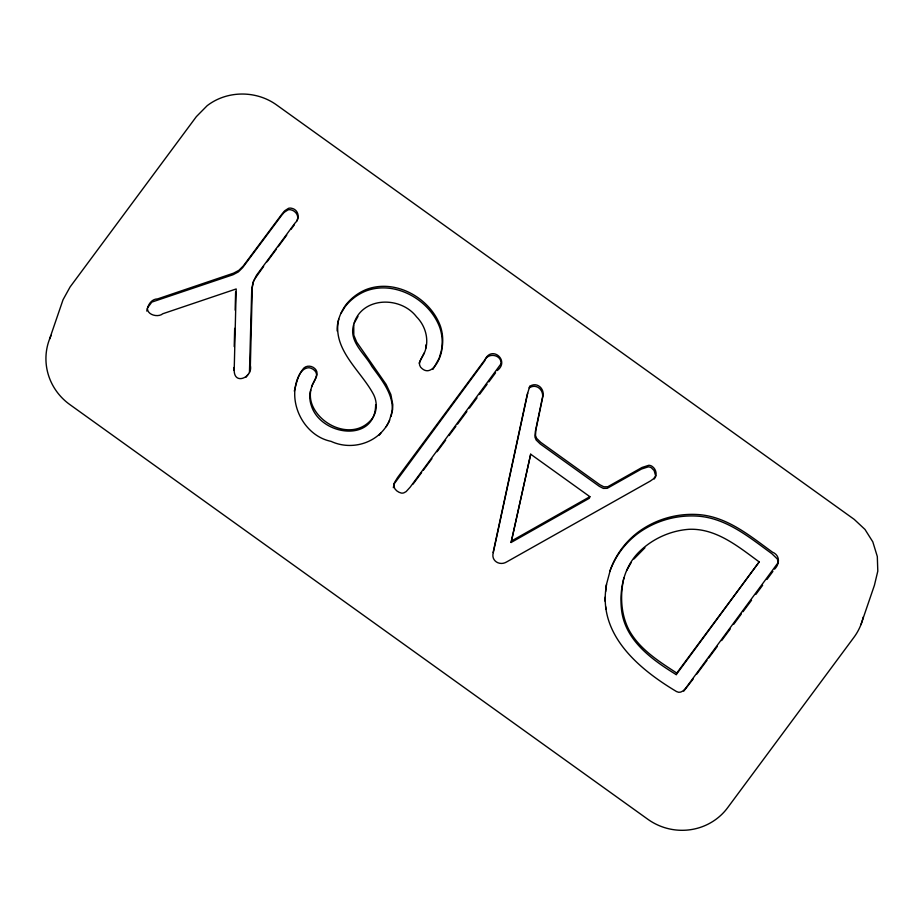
<?xml version="1.0" encoding="UTF-8"?>
<svg xmlns="http://www.w3.org/2000/svg" width="924" height="924" viewBox="0 0 924 924"><rect width="100%" height="100%" fill="white"/><g stroke="black" fill="none" stroke-linecap="round" stroke-linejoin="round"><path stroke-width="1.39" d="M233.691 370.339L233.749 367.544M234.222 346.569L234.673 328.367M235.146 310.152L235.62 291.926M604.989 601.12L605.278 597.019M605.659 591.545L606.04 586.07L610.371 569.819A85.92 83.576 18.9 0 1 637.918 532.305C654.642 519.808 675.479 513.49 696.315 514.46C726.01 515.65 749.537 535.539 772.418 552.136C780.168 555.243 779.891 563.906 774.589 569.138M606.583 584.499C597.077 634.095 638.588 668.895 676.611 691.602C680.907 694.051 684.753 689.72 686.936 686.52L777.962 562.843M146.789 311.088C147.609 305.359 151.109 298.972 157.669 298.891L233.541 273.181L238.877 270.339L243.208 266.054L282.028 213.964L284.707 210.776L288.496 208.339A5.729 5.579 18.9 0 1 291.106 208.177C298.556 209.182 300.473 218.353 294.999 223.077L256.445 275.364L253.003 282.652L251.755 288.981L249.457 372.476M147.413 308.431C147.309 315.026 158.131 317.741 162.809 313.744L236.198 288.958L234.199 370.166C234.107 385.805 253.13 377.061 250.358 365.581L252.298 287.41L253.546 281.081M778.008 562.485L777.419 559.055L771.886 553.707C748.994 537.11 725.479 517.221 695.784 516.031C674.936 515.061 654.1 521.379 637.375 533.876A85.92 83.576 18.9 0 0 609.84 571.39M393.924 484.407C393.162 488.738 397.436 492.18 401.259 493.058A5.544 5.394 18.9 0 0 403.846 492.85L406.144 491.591L410.164 487.167L500.97 363.86M425.652 348.487L426.079 344.744M500.958 363.733C501.894 354.585 487.502 351.905 484.569 361.041L393.89 484.257M316.308 376.611C317.798 372.014 313.19 368.329 309.078 367.717C298.44 368.075 296.696 383.379 294.294 391.095M338.762 319.127C331.774 348.718 359.956 369.9 372.822 393.15C377.835 401.64 377.546 413.201 370.536 420.524C352.702 439.87 320.316 426.299 311.942 404.238A27.812 27.05 18.9 0 1 310.787 390.124M353.753 324.821L353.788 335.112L356.676 342.076L386.105 384.384L390.84 394.49L392.781 404.677L392.596 409.782L389.108 421.587L386.255 426.703M391.025 416.47C396.592 397.528 382.178 380.665 371.887 366.505C365.13 354.031 349.457 342.388 353.222 326.391C359.54 296.8 399.953 295.091 416.528 316.817C426.264 326.576 429.995 342.065 423.538 354.631C421.575 358.281 417.452 362.924 420.593 367.151C431.3 379.106 441.141 358.166 441.868 349.203A46.962 45.692 18.9 0 0 440.586 326.692C430.503 297.886 394.894 278.02 365.638 289.743A51.571 50.162 18.9 0 0 345.657 305.116C340.413 312.624 336.775 321.714 337.168 330.977M623.873 577.985C619.981 595.218 620.766 614.16 629.025 630.076C639.604 649.329 658.904 661.365 676.784 673.065L676.241 674.636C652.125 659.817 625.236 640.632 621.575 610.186C619.23 589.928 623.561 568.202 637.976 553.072C651.328 539.304 669.819 530.699 688.923 529.313C716.181 528.101 738.507 546.789 759.193 561.908L676.241 674.636M493.104 552.598L527.177 394.698L529.775 386.324C536.498 381.808 543.635 387.664 543.22 394.814L535.874 429.995L535.493 435.493L536.671 438.403L540.69 442.319L599.895 484.788L603.88 486.821L607.738 486.763L642.053 467.452L648.81 465.292A6.179 6.006 18.9 0 1 651.905 466.216C656.156 468.884 657.611 474.948 654.284 478.967M527.72 393.127L493.335 552.437C490.679 560.891 499.745 566.193 506.606 561.954L650.288 481.069L653.615 478.724L655.682 475.952L654.123 470.559L651.374 467.787A6.179 6.006 18.9 0 0 648.267 466.863L641.51 469.022L607.195 488.334L603.337 488.403L599.353 486.359L540.147 443.89L536.128 439.974L534.95 437.064L535.331 431.566L542.677 396.384C543.104 389.235 535.966 383.379 529.233 387.895L529.775 386.324M511.111 542.48L530.676 454.204L589.882 496.685L589.35 498.255L511.111 542.48L530.676 454.204M49.584 339.027L63.04 299.734L70.085 286.971L196.35 116.643L207.149 105.706C226.946 90.413 255.821 90.252 276.149 104.631L854.192 519.357L864.991 529.44L872.81 541.857L877.315 556.537L877.8 571.136L874.416 585.308L860.96 624.612M419.126 363.201L424.081 353.06M296.592 221.31C299.884 216.482 295.726 210.58 290.563 209.748A5.729 5.579 18.9 0 0 287.965 209.91L284.176 212.347L281.485 215.535L242.666 267.625L238.346 271.922L232.998 274.751L151.802 302.102L147.678 307.634M311.584 386.937C313.34 381.543 320.605 373.85 314.865 368.607C311.365 365.188 305.22 365.188 302.575 369.646C283.737 394.906 300.912 435.239 331.023 441.349C352.691 451.42 380.122 442.423 389.651 420.016M316.251 376.865L312.116 385.366L310.256 391.695A27.812 27.05 18.9 0 0 311.4 405.809C320.859 435.885 375.398 443.381 375.652 404.666M354.296 323.03L357.969 316.447M626.645 570.57L631.346 562.266M254.262 279.625L263.617 266.47M340.921 313.444L345.114 306.687A51.571 50.162 18.9 0 1 365.107 291.314C394.363 279.591 429.96 299.468 440.043 328.263A46.962 45.692 18.9 0 1 441.326 350.774L439.143 358.316L432.94 369.392M497.262 370.536C510.048 360.868 492.076 345.068 485.1 359.471L397.563 477.546L394.433 482.686L393.324 487.687M245.876 377.373L248.025 374.428M267.048 261.827L276.472 249.053M278.182 246.731L286.752 235.112M291.037 229.302L294.467 224.648M413.051 484.118L421.633 472.557M423.342 470.235L431.912 458.674M437.064 451.732L445.634 440.171M449.064 435.551L455.878 426.345M457.576 424.07L466.863 411.538M469.392 408.119L476.992 397.874M479.521 394.456L487.121 384.211M488.819 381.924L495.564 372.811M676.784 673.065L759.193 561.908M693.277 678.817L683.76 691.14M696.708 674.185L707.022 660.279M708.743 657.957L717.336 646.373M721.632 640.575L730.214 628.99M733.633 624.381L741.314 614.021M743.023 611.723L751.559 600.207M755.82 594.455L762.646 585.25M766.908 579.498L772.891 571.436M633.956 558.997L644.929 547.77M379.175 435.192L380.942 433.067M511.642 540.91L589.882 496.685M605.613 606.594L605.925 609.32M863.282 616.989A57.357 55.798 18.9 0 1 853.915 637.375L727.65 807.703A57.357 55.798 18.9 0 1 647.84 819.276L69.808 404.55A57.357 55.798 18.9 0 1 51.155 335.389"/></g></svg>
